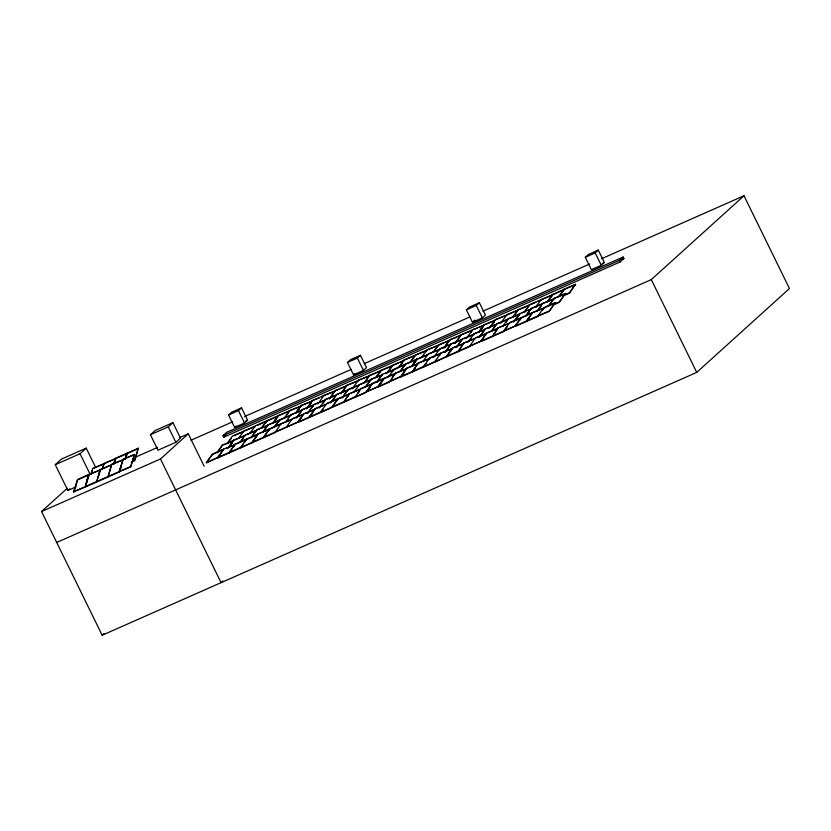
<?xml version="1.0" encoding="UTF-8"?>
<svg xmlns="http://www.w3.org/2000/svg" width="831" height="831" viewBox="0 0 831 831"><rect width="100%" height="100%" fill="white"/><g stroke="black" fill="none" stroke-linecap="round" stroke-linejoin="round"><path stroke-width="1.25" d="M88.709 474.553L85.084 487.111L73.647 491.755L77.47 479.529L88.709 474.553L85.853 484.66M73.845 492.077L77.667 479.851L88.907 474.885M100.146 469.505L96.521 482.053L85.281 487.018L88.907 474.47L100.343 469.827M86.05 484.577L89.104 474.792L99.221 470.325M90.859 474.449L92.771 468.331L104.207 463.688L94.09 468.154M91.441 473.545L92.584 469.879M111.583 464.446L107.957 476.994L96.718 481.97L100.343 469.411L111.78 464.768M98.629 475.851L100.541 469.733L110.658 465.267M102.099 469.484L104.01 463.366M102.296 469.39L104.207 463.272L115.644 458.629L105.527 463.106M121.305 465.827L119.394 471.946L108.155 476.911L111.78 464.363L123.217 459.709M113.535 464.425L115.447 458.307M113.733 464.332L115.644 458.224L126.873 453.259L125.928 457.247M114.314 463.438L115.841 458.546L127.081 453.581M107.957 476.589L119.197 471.613L123.019 459.387M119.394 471.53L123.217 459.304L134.456 454.339L130.831 466.887L119.394 471.53L130.633 466.565L134.456 454.339M119.591 471.852L121.503 465.744M124.962 459.366L126.873 453.259M125.169 459.283L127.081 453.165L138.31 448.2L134.695 460.748L131.319 462.244M126.125 457.154L127.278 453.487L138.517 448.522M132.243 461.423L134.487 460.426L138.31 448.2M206.337 462.576L212.341 454.183L223.581 449.218L212.528 454.536L206.337 462.576L217.577 457.601L223.581 449.218M217.192 452.386L222.448 445.042L233.875 440.43L223.757 444.897M217.379 452.739L222.448 445.042M227.289 443.245L232.555 435.911L243.971 431.289L233.864 435.766M227.476 443.598L231.236 438.353M230.696 450.807L229.19 452.895L217.961 457.871L223.778 449.124L235.204 444.512L226.219 448.48M218.511 456.905L220.007 454.806M217.961 457.871L219.457 455.772M227.673 448.47L233.688 440.077M228.629 447.327L233.885 439.994L245.311 435.371L235.194 439.848M230.862 444.627L232.368 442.528M231.06 444.533L232.566 442.435M238.528 438.28L243.992 430.853L255.408 426.23L245.301 430.707M217.774 457.517L229.013 452.552L235.017 444.159M243.078 444.606L240.626 447.847L229.387 452.812L235.215 444.076L246.454 439.1M229.387 452.812L230.893 450.714M233.895 446.517L235.215 444.076M239.868 442.362L245.322 434.935L256.748 430.313L246.63 434.79M241.748 440.523L243.254 438.436M249.965 433.221L255.429 425.794L266.658 420.829L265.349 423.28M250.152 433.574L251.658 431.476M229.211 452.459L240.439 447.494L246.651 439.017L257.89 434.052L255.075 438.591M244.387 442.601L246.641 439.454L236.523 443.931M251.294 437.303L256.561 429.97M251.502 437.22L256.758 429.876L268.184 425.264L256.758 429.876M261.401 428.173L266.658 420.829M261.599 428.079L266.855 420.746L278.094 415.77L272.838 423.114M253.767 440.607L252.063 442.788L240.824 447.753L251.876 442.435L257.89 434.052M265.546 423.187L267.042 421.088L278.281 416.123L276.027 419.271M265.006 435.631L263.5 437.729L252.26 442.705L258.088 433.959L269.327 428.993L268.008 431.445M262.731 432.255L267.998 424.911M262.928 432.162L268.195 424.828L279.611 420.206L268.195 424.828M273.035 423.031L278.292 415.687L289.531 410.722L286.716 415.261M252.073 442.352L263.313 437.386L269.327 428.993M280.961 423.852L292.387 419.229L280.961 423.852L274.936 432.681L263.697 437.646L269.524 428.91L280.764 423.935L269.711 429.253L268.205 431.351M274.168 427.196L279.434 419.852M274.365 427.113L279.632 419.769L291.047 415.147M275.861 425.451L277.357 423.353M278.312 422.221L279.818 420.122L289.926 415.645M284.275 418.055L289.728 410.628L301.154 406.016M285.604 422.138L291.068 414.711L302.484 410.099L291.068 414.711M286.747 421.359L288.243 419.26M295.711 413.007L300.967 405.663M295.909 412.914L301.165 405.57L312.591 400.958L301.165 405.57M297.394 411.252L298.9 409.164M297.602 411.168L299.098 409.07M286.186 427.269L274.947 432.245L286.186 427.269L292.398 418.793L303.824 414.181M297.041 417.089L302.297 409.745M296.49 418.045L302.505 409.652L313.734 404.687L312.425 407.138M307.148 407.948L312.404 400.604M306.597 408.904L312.601 400.521L323.841 395.546L321.784 396.896M308.083 407.252L311.085 403.056M297.623 422.221L286.383 427.186L297.623 422.221L303.637 413.828M308.28 407.159L311.282 402.962M312.248 413.319L309.246 417.515L298.007 422.48L303.834 413.734L315.261 409.122M300.064 419.416L301.57 417.328M307.73 413.08L313.734 404.687M307.927 412.986L313.941 404.604L325.357 399.981M317.826 403.939L324.038 395.463L335.464 390.85M297.82 422.127L309.059 417.162L315.074 408.769M323.134 409.226L320.683 412.456L309.444 417.422L315.271 408.686L326.697 404.063M309.444 417.422L311.698 414.274M319.166 408.021L325.368 399.545L336.794 394.933M323.103 403.128L324.807 400.947M329.263 398.88L335.277 390.497M329.46 398.797L335.475 390.404L346.901 385.792M309.257 417.069L320.496 412.103L326.708 403.627L337.947 398.662L336.628 401.103M330.603 402.962L336.607 394.58M331.548 401.83L336.804 394.486L348.231 389.874L336.804 394.486M340.7 393.832L346.714 385.439M341.655 392.689L346.911 385.355L358.338 380.733L346.911 385.355M342.393 392.087L343.899 389.988M333.615 405.299L332.12 407.398L320.88 412.363L331.933 407.045L337.947 398.662M349.384 393.603L343.556 402.349L332.317 407.315L338.144 398.568L349.56 393.956L339.453 398.423M332.317 407.315L333.823 405.216M342.04 397.914L348.044 389.521M342.237 397.82L348.241 389.438L359.667 384.815L349.55 389.292M352.136 388.773L358.348 380.297L369.774 375.674L358.348 380.297M353.071 388.077L354.775 385.896M362.326 388.316L372.433 383.839L361.018 388.461L354.993 397.291L343.754 402.256L349.581 393.52L360.997 388.898L350.89 393.375M347.306 397.104L348.812 395.005M354.224 391.806L359.678 384.379L371.104 379.757L360.986 384.234M364.331 382.665L369.587 375.332M364.529 382.582L369.785 375.238L381.211 370.626L371.093 375.093M357.995 393.094L359.698 390.913M365.661 386.747L370.917 379.414M365.858 386.664L371.114 379.32L382.54 374.708L371.114 379.32M375.757 377.617L381.024 370.273M375.965 377.523L381.221 370.19L392.648 365.567L382.53 370.044M378.957 373.773L380.453 371.675M367.925 390.134L366.429 392.232L355.19 397.197L366.242 391.879L372.246 383.496M366.44 391.796L372.444 383.403L383.683 378.437L377.679 386.83L366.44 391.796L377.679 386.83M368.881 389.001L370.377 386.903M377.097 381.699L382.353 374.355M377.295 381.606L382.551 374.272L393.977 369.65L384.982 373.628M377.284 382.042L378.78 379.954M386.446 373.607L392.658 365.131L404.084 360.509L400.708 362.004M389.635 369.764L392.845 365.484M395.317 373.296L406.743 368.673L395.317 373.296L389.303 382.125L378.063 387.09L383.88 378.354L395.12 373.379L392.305 377.928M380.12 384.036L383.87 378.791L373.763 383.257M380.318 383.943L382.572 380.795M388.534 376.64L393.987 369.213L405.227 364.248L399.971 371.582M392.471 371.748L394.174 369.566L405.414 364.591L403.16 367.738M398.631 367.499L403.897 360.166M398.828 367.416L404.095 360.072L415.334 355.107L410.067 362.451M400.521 365.671L402.027 363.573M400.168 371.499L405.424 364.155L416.663 359.189L413.838 363.739M410.265 362.358L415.531 355.014L426.947 350.402L415.531 355.014M400.552 376.713L389.313 381.689L400.552 376.713L406.556 368.33M417.993 363.272L412.166 372.008L400.937 376.983L406.754 368.237L418.18 363.625M402.983 373.919L404.489 371.821M411.407 366.533L416.663 359.189M411.605 366.44L416.861 359.096L428.287 354.484M414.035 363.646L417.048 359.449L427.155 354.982M421.504 357.392L426.968 349.965L438.384 345.343L426.968 349.965M425.856 363.812L423.602 366.959L412.363 371.924L418.19 363.189L429.617 358.566L418.19 363.189M412.363 371.924L415.375 367.728M422.844 361.475L428.297 354.048L439.724 349.425L428.297 354.048M432.941 352.334L438.404 344.907L449.82 340.295M434.634 350.589L438.581 345.26L448.698 340.783M412.186 371.571L423.415 366.606L429.627 358.13L440.866 353.165L439.547 355.606M452.49 348.459L441.064 353.071L434.852 361.547L423.8 366.866L426.054 363.718M433.72 357.382L439.734 348.989L450.973 344.024L448.906 345.364M444.377 347.285L449.633 339.941M443.827 348.241L449.831 339.848L461.07 334.883L459.013 336.233M445.312 346.579L446.818 344.481M445.509 346.496L447.016 344.398M423.8 366.866L435.039 361.901L436.742 359.719M444.959 352.406L450.973 344.024M445.156 352.323L451.171 343.93L462.587 339.318M455.066 343.276L461.07 334.883M455.263 343.182L461.267 334.8L472.507 329.824L471.187 332.275M447.982 354.744L446.476 356.842L435.236 361.817L446.289 356.499L452.303 348.106M463.74 343.047L457.912 351.793L446.673 356.759L452.5 348.012L463.927 343.4M450.236 351.606L451.732 349.508M450.433 351.513L451.939 349.415M456.396 347.358L462.41 338.965M456.593 347.265L462.607 338.882L474.023 334.259M466.503 338.217L472.704 329.741L484.13 325.129M476.682 337.76L486.8 333.293L475.374 337.905L469.349 346.735L458.11 351.7L463.937 342.964L475.363 338.342L463.937 342.964M467.832 342.299L474.044 333.823L485.46 329.211L474.044 333.823M469.515 340.554L471.021 338.456M478.687 332.109L483.943 324.776M478.885 332.026L484.141 324.682L495.567 320.07L485.449 324.537M481.876 328.266L483.382 326.168M482.073 328.183L483.58 326.084M479.269 337.241L485.273 328.858M479.466 337.157L485.481 328.764L496.896 324.152L486.789 328.619M480.204 336.545L481.71 334.446M480.401 336.462L481.907 334.363M489.376 328.11L495.38 319.717M490.321 326.967L495.577 319.634L507.003 315.011L495.577 319.634M480.598 341.323L469.359 346.298L480.598 341.323L486.613 332.94M492.762 324.173L494.258 322.075M498.049 327.881L492.222 336.628L480.983 341.593L486.81 332.847L498.236 328.235L488.119 332.701M491.453 331.143L496.709 323.799M491.651 331.05L496.917 323.716L508.333 319.094L498.226 323.571M500.802 323.051L507.014 314.575L518.44 309.953L508.323 314.43M507.616 326.24L503.659 331.569L492.419 336.534L498.247 327.798L509.673 323.176L498.247 327.798M493.728 334.529L495.224 332.431M502.89 326.084L508.343 318.657L519.77 314.035L509.652 318.512M506.079 322.241L507.585 320.143M512.997 316.943L518.253 309.61M513.194 316.86L518.451 309.516L529.877 304.904L519.759 309.371M492.232 336.181L503.472 331.216L509.683 322.74L520.923 317.774L519.604 320.215M513.579 322.075L519.583 313.692M514.524 320.943L519.78 313.599L531.206 308.987L527.841 310.472M516.768 318.231L518.274 316.133M516.965 318.148L519.967 313.952M524.434 311.895L529.69 304.551M524.631 311.802L529.887 304.468L541.313 299.846L537.937 301.341M514.908 326.157L503.669 331.133L514.908 326.157L520.923 317.774M528.786 318.315L526.532 321.452L515.293 326.427L521.12 317.681L532.359 312.716L521.307 318.034L519.801 320.132M525.763 315.977L531.019 308.633M525.961 315.884L531.217 308.55L542.456 303.575M527.654 314.139L529.15 312.041M535.87 306.836L541.324 299.409L552.75 294.787L541.511 299.762M536.047 307.19L537.553 305.091M515.106 326.074L526.345 321.109L532.359 312.716M539.662 314.211L537.969 316.403L526.729 321.368L532.557 312.633L543.973 308.01L532.557 312.633M526.729 321.368L528.983 318.221M537.2 310.919L542.653 303.492L554.08 298.869L542.653 303.492M538.883 309.174L541.334 305.943M547.307 301.778L552.563 294.444M547.504 301.695L552.76 294.351L564 289.385L561.933 292.886M551.244 296.885L552.947 294.704L564.187 289.739M526.542 321.015L537.782 316.05L543.993 307.574L555.222 302.609L549.405 311.345L537.979 315.967L549.218 310.991L555.222 302.609M542.674 310.025L544.17 307.927L555.409 302.951M548.637 305.86L553.893 298.526M548.834 305.777L554.09 298.433L565.329 293.468L559.502 302.204L552.76 305.185M558.733 296.729L564 289.385M558.941 296.636L564.197 289.292L575.436 284.327L569.609 293.073L562.867 296.054M552.573 304.832L559.315 301.861L565.329 293.468M562.68 295.701L569.422 292.72L575.436 284.327M76.151 486.821L67.893 490.467L55.272 464.695L61.452 459.107L86.227 448.158L95.555 467.199M55.272 464.695L80.046 453.747L86.227 448.158M601.582 258.721L744.005 195.763L789.45 288.534L696.742 372.381L102.151 635.237L41.55 511.543L67.446 488.119M67.893 490.467L69.659 488.867M150.432 434.738L155.065 430.551L172.91 422.657L180.483 438.124L175.85 442.321L158.004 450.205L150.432 434.738L168.267 426.854L172.91 422.657M41.55 511.543L160.466 458.972L188.284 433.813L204.135 466.191M228.546 415.012L231.631 412.218L241.541 407.834L247.607 420.206L244.511 423L234.602 427.383L228.546 415.012L238.455 410.639L241.541 407.834M223.03 435.621L226.738 432.265L623.136 257.028L623.894 258.576L620.186 261.931L223.788 437.168L223.03 435.621L619.427 260.383L623.136 257.028M223.788 437.168L225.637 435.486M234.602 427.383L236.149 425.991M347.462 362.441L350.547 359.646L360.457 355.273L366.523 367.634L363.427 370.429L353.518 374.812L347.462 362.441L357.372 358.068L360.457 355.273M353.518 374.812L355.066 373.42M102.151 635.237L104.062 633.502M466.378 309.87L469.473 307.075L479.383 302.702L485.439 315.063L482.354 317.858L472.444 322.241L466.378 309.87L476.288 305.496L479.383 302.702M472.444 322.241L474.761 320.143M222.988 580.931L221.067 582.666L160.466 458.972M585.294 257.298L588.39 254.504L598.299 250.131L604.355 262.492L601.27 265.286L591.36 269.67L585.294 257.298L595.204 252.925L598.299 250.131M56.695 542.466L651.296 279.611L744.005 195.763M122.095 460.208L111.78 464.363M134.653 454.661L123.217 459.304M135.297 457.237L157.672 447.348M180.036 437.459L188.284 433.813M73.647 491.755L84.887 486.789M85.084 486.696L96.323 481.731M96.521 481.637L107.76 476.672M190.953 440.253L232.483 421.888M244.356 416.643L351.17 369.421M364.227 363.656L469.847 316.954M482.904 311.189L589.719 263.967M245.405 421.182L247.607 420.206M602.153 263.469L604.355 262.492M621.515 259.625L623.894 258.576M257.859 425.15L266.844 421.182M289.718 411.065L278.292 415.687M300.033 406.504L289.728 410.628M319.53 397.893L312.601 400.521M334.342 391.339L324.038 395.463M336.784 390.258L345.779 386.29M393.967 364.986L398.465 363.002M415.51 355.46L404.095 360.072M456.759 337.22L449.831 339.848M471.572 330.676L461.267 334.8M477.389 328.1L472.704 329.741M479.632 327.113L483.008 325.617M531.196 304.312L535.694 302.328M575.623 284.68L564.197 289.292M312.799 405.538L302.505 409.652M324.235 400.48L313.941 404.604M335.672 395.421L325.368 399.545M416.85 359.543L405.424 364.155M446.663 346.361L439.734 348.989M461.465 339.817L451.171 343.93M463.916 338.736L472.901 334.758M522.221 312.955L525.587 311.469M542.643 303.928L531.217 308.55M565.516 293.821L554.09 298.433M246.838 439.37L258.077 434.395M269.514 429.347L258.088 433.959M302.692 414.669L292.398 418.793M305.143 413.589L314.128 409.621M325.565 404.562L315.271 408.686M338.124 399.015L326.708 403.627M384.067 378.697L395.307 373.732M417.058 364.123L406.754 368.237M439.931 354.006L429.627 358.13M451.368 348.947L441.064 353.071M462.805 343.899L452.5 348.012M521.099 318.117L509.683 322.74M263.51 437.293L274.749 432.328M332.13 406.961L343.369 401.996M343.567 401.903L354.806 396.938M377.876 386.737L389.116 381.772M400.75 376.63L411.989 371.665M446.486 356.406L457.725 351.44M457.923 351.347L469.162 346.382M480.796 341.24L492.035 336.275M206.524 462.919L217.577 457.601M651.296 279.611L696.742 372.381M619.427 260.383L620.186 261.931M595.204 252.925L601.27 265.286M476.288 305.496L482.354 317.858M357.372 358.068L363.427 370.429M238.455 410.639L244.511 423M168.267 426.854L175.85 442.321M80.046 453.747L89.925 473.909"/></g></svg>
